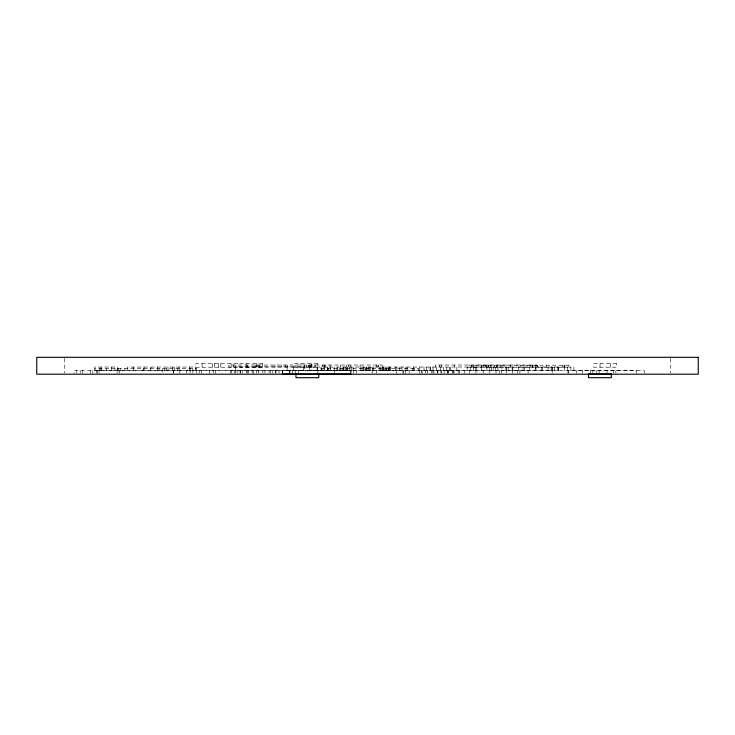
<?xml version="1.0" encoding="UTF-8"?>
<svg xmlns="http://www.w3.org/2000/svg" width="735" height="735" viewBox="0 0 735 735"><rect width="100%" height="100%" fill="white"/><g stroke="black" fill="none" stroke-linecap="round" stroke-linejoin="round"><path stroke-width="0.55" stroke-dasharray="3.67 2.76" d="M670.265 358.432L670.265 373.077M644.237 373.334L644.237 370.716L94.751 370.716L94.751 367.041L117.536 367.041L117.536 370.716M636.685 373.288L636.685 370.532L567.962 370.532L567.962 373.288M615.866 370.716L615.866 373.334M613.284 370.532L613.284 373.288M610.335 363.549L610.335 367.224M607.037 370.532L607.037 373.288M600.045 363.549L600.045 367.224M599.117 370.532L599.117 373.288M596.746 370.532L596.746 373.288M592.869 370.532L592.869 373.288M590.499 370.532L590.499 373.288M582.579 370.532L582.579 373.288M576.332 370.532L576.332 373.288M573.86 370.716L573.86 367.041L228.87 367.041L228.87 365.019L382.411 365.019L382.411 367.041M570.847 367.041L570.847 370.716M568.669 370.716L568.669 373.334M567.613 367.041L567.613 370.716M564.7 365.203L564.7 367.224M564.599 367.041L564.599 370.716M564.443 365.203L564.443 367.224M562.9 365.203L562.9 367.224M558.775 367.041L558.775 370.716M558.278 367.041L558.278 370.716M557.323 367.041L557.323 370.716M554.309 367.041L554.309 370.716M552.527 367.041L552.527 370.716M552.187 373.288L552.187 370.532L307.8 370.532L307.8 373.288M552.031 367.041L552.031 370.716M551.075 367.041L551.075 370.716M548.062 367.041L548.062 370.716M546.518 365.203L546.518 367.224M542.237 367.041L542.237 370.716M541.741 367.041L541.741 370.716M537.267 365.203L537.267 367.224M536.936 367.041L536.936 365.019L435.295 365.019L435.295 367.041M535.99 367.041L535.99 370.716M535.493 367.041L535.493 370.716M535.154 365.203L535.209 367.224M532.884 365.203L532.884 367.224M532.746 365.019L532.746 367.041M530.909 365.019L530.909 367.041M529.384 367.041L529.384 370.716M528.107 370.716L528.107 373.334M527.059 365.203L527.059 367.224M524.68 367.041L524.68 370.716M523.136 367.041L523.136 370.716M520.894 365.019L520.894 367.041M519.902 370.716L519.902 373.334M518.432 367.041L518.432 370.716M517.321 370.532L517.321 373.288M512.846 367.041L512.846 370.716M512.552 370.532L512.571 373.334M512.13 367.041L512.13 370.716M510.687 365.203L510.687 367.224M508.142 367.041L508.142 370.716M506.599 367.041L506.599 370.716M506.305 370.532L506.305 373.288M505.882 367.041L505.882 370.716M502.005 365.203L501.895 370.716M501.637 370.532L501.637 373.288M500.673 365.019L500.673 367.041M499.726 370.716L499.726 373.334M497.953 367.041L497.953 370.716M497.016 365.203L497.016 367.224M496.722 365.019L496.786 367.224M496.015 370.532L496.015 373.288M495.592 367.041L495.592 370.716M494.627 365.203L494.627 367.224M493.13 367.041L493.13 370.716M491.706 367.041L491.706 370.716M490.741 365.203L490.741 367.224M489.767 370.532L489.767 373.288M489.345 367.041L489.345 370.716M488.463 365.019L488.463 367.041M488.049 365.019L488.049 367.041M486.882 367.041L486.882 370.716M486.616 365.019L486.616 367.041M485.587 365.019L485.66 367.041M483.832 365.019L483.832 367.041M483.465 370.532L483.465 373.288M481.838 365.019L481.903 367.041M481.6 365.203L481.6 367.224M481.416 367.041L481.416 370.716M476.592 367.041L476.592 370.716M476.041 365.019L476.041 367.041M475.986 370.532L475.986 373.288M475.168 367.041L475.168 370.716M473.744 365.203L473.744 367.224M473.413 367.041L473.413 370.716M471.916 365.203L471.916 367.224M471.457 365.019L471.457 367.041M470.345 367.041L470.345 370.716M469.738 370.532L469.738 373.288M467.166 367.041L467.166 370.716M464.437 370.532L464.437 373.288M459.448 370.532L459.448 373.288M458.19 370.532L458.19 373.288M456.876 367.041L456.876 370.716M454.294 365.019L454.294 367.041M454.01 370.532L454.01 373.288M453.201 370.532L453.201 373.288M452.53 370.716L452.53 373.334M450.628 367.041L450.693 373.334M449.535 367.041L449.535 370.716M448.598 370.532L448.598 373.288M447.9 370.532L447.9 373.288M447.762 370.532L447.762 373.288M446.834 367.041L446.834 370.716M444.096 370.532L444.096 373.288M443.288 367.041L443.288 370.716M441.652 370.532L441.652 373.288M441.322 365.019L441.322 367.041M440.926 370.532L440.926 373.288M440.587 367.041L440.587 370.716M439.502 365.019L439.502 367.041M437.849 370.532L437.849 373.288M437.472 370.532L437.472 373.288M436.296 367.041L436.296 370.716M433.926 370.716L433.926 373.334M432.998 367.041L432.998 370.716M432.915 370.532L432.915 373.288M431.224 370.532L431.224 373.288M430.297 367.041L430.297 370.716M430.048 367.041L430.048 370.716M427.559 370.532L427.559 373.288M426.75 367.041L426.75 370.716M425.675 370.532L425.675 373.288M424.049 367.041L424.049 370.716M422.111 370.532L422.111 373.288M421.311 370.532L421.311 373.288M419.758 367.041L419.758 370.716M419.428 370.532L419.428 373.288M418.711 370.532L418.711 368.511L317.061 368.511L317.061 370.532M414.476 368.511L414.476 370.532M413.511 367.041L413.401 370.716M412.62 368.511L412.62 370.532M409.138 370.532L409.138 373.288M407.153 367.041L407.153 370.716M405.867 367.041L405.867 370.716M405.444 370.716L405.444 373.334M403.772 370.716L403.772 373.334M402.89 370.532L402.89 373.288M401.962 367.041L401.962 370.716M399.619 367.041L399.619 370.716M396.863 367.041L396.863 370.716M396.431 370.716L396.431 373.334M395.715 367.041L395.715 370.716M390.616 367.041L390.616 370.716M389.816 367.041L389.816 370.716M389.329 367.041L389.329 370.716M388.898 367.041L388.898 370.716M388.209 368.511L388.209 370.532M386.821 367.041L386.821 370.716M386.573 368.511L386.573 370.532M385.425 367.041L385.425 370.716M384.304 368.511L384.304 370.532M383.569 367.041L383.569 370.716M383.082 367.041L383.082 370.716M382.65 367.041L382.65 370.716M381.006 368.511L381.006 370.532M380.574 367.041L380.574 370.716M379.177 367.041L379.177 370.716M378.222 365.019L378.222 367.041M377.974 365.019L377.974 367.041M376.522 370.532L376.522 373.288M376.421 365.019L376.421 367.041M373.279 367.041L373.279 370.716M372.36 367.041L372.36 370.716M372.204 370.532L372.204 373.288M370.284 367.041L370.284 370.716M369.769 367.041L369.769 370.716M368.308 367.041L368.308 370.716M367.031 367.041L367.031 370.716M366.443 367.041L366.443 370.716M366.113 367.041L366.113 370.716M365.35 368.511L365.35 370.532M364.036 367.041L364.036 370.716M363.522 367.041L363.522 370.716M362.061 367.041L362.061 370.716M360.196 367.041L360.196 370.716M360.04 365.019L360.04 367.041M356.714 370.716L356.714 373.334M353.388 370.532L353.388 373.288M353.232 367.041L353.232 370.716M351.771 367.041L351.771 370.716M351.064 373.104L351.064 370.348L282.341 370.348L282.341 373.104M350.788 365.019L350.788 367.041M350.338 370.716L350.338 373.334M349.906 367.041L349.906 370.716M348.684 365.019L348.73 367.041M347.186 367.041L347.186 370.716M346.984 367.041L346.984 370.716M346.874 368.511L346.874 370.532M346.406 365.019L346.406 367.041M345.523 367.041L345.523 370.716M343.98 367.041L343.98 370.716M343.658 367.041L343.658 370.716M342.795 368.511L342.795 370.532M340.939 367.041L340.939 370.716M340.59 365.019L340.59 367.041M340.424 368.511L340.424 370.532M339.248 368.511L339.248 370.532M337.733 367.041L337.733 370.716M336.924 368.511L336.924 370.532M334.563 370.716L334.563 373.334M334.149 367.041L334.149 370.716M330.649 367.041L330.649 370.716M330.006 365.019L330.006 367.041M328.251 368.511L328.251 370.532M327.902 367.041L327.902 370.716M327.442 367.041L327.442 370.716M325.844 365.019L325.844 367.041M324.401 367.041L324.401 370.716M324.218 365.019L324.218 367.041M324.016 365.019L324.016 367.041M323.088 368.511L323.088 370.532M322.334 365.019L322.334 367.041M321.269 368.511L321.269 370.532M321.195 367.041L321.195 370.716M317.796 370.716L317.796 373.334M317.612 367.041L317.612 370.716M315.535 365.019L315.535 367.041M314.736 365.019L314.736 367.041M311.704 365.019L311.704 367.041M311.254 363.549L311.364 370.716M310.547 365.019L310.547 367.041M310.317 365.019L310.317 367.041M309.848 367.041L309.848 370.716M309.352 365.019L309.352 367.041M308.893 365.019L308.893 367.041M308.149 365.019L308.149 367.041M306.486 365.019L306.486 367.041M304.272 365.019L304.272 367.041M303.601 367.041L303.601 370.716M300.964 363.549L300.964 367.224M298.722 370.532L298.722 373.288M295.571 370.532L295.571 373.288M295.121 365.019L295.121 367.041M293.311 367.041L293.311 370.716M292.475 370.532L292.475 373.288M289.884 370.716L289.884 373.334M289.324 370.532L289.314 373.334M287.266 365.019L287.266 367.041M287.063 367.041L287.063 370.716M285.446 365.019L285.446 367.041M282.185 370.532L282.185 373.288M281.275 365.019L281.275 367.041M279.034 370.532L279.034 373.288M275.937 370.532L275.937 373.288M275.303 370.532L275.303 373.288M274.908 365.019L274.908 367.041M272.786 370.532L272.786 373.288M270.37 370.532L270.37 373.288M269.056 370.532L269.056 373.288M264.958 370.532L264.958 373.288M262.836 370.532L262.836 373.288M262.175 365.019L262.175 367.041M259.152 365.019L259.152 367.041M257.985 365.019L257.985 367.041M256.901 365.019L256.901 367.041M256.588 370.532L256.588 373.288M256.386 363.549L256.386 367.224M255.238 365.019L255.238 367.041M253.667 370.532L253.667 373.288M252.518 370.532L252.518 373.288M248.421 370.532L248.421 373.288M247.419 370.532L247.419 373.288M247.3 365.019L247.3 367.041M246.298 370.532L246.298 373.288M246.096 363.549L246.096 367.224M242.173 370.532L242.173 373.288M240.584 370.716L240.584 373.334M240.051 370.532L240.051 373.288M237.129 370.532L237.129 373.288M235.724 370.532L235.724 366.857L304.446 366.857L304.446 370.532L73.959 370.532L73.959 373.288M235.549 370.716L235.549 373.334M235.053 365.019L235.053 367.041M234.208 370.716L234.208 373.334M233.188 365.019L233.188 367.041M231.093 363.549L231.093 367.224M231.112 370.532L231.112 373.288M230.882 370.532L230.882 373.288M220.803 363.549L220.803 367.224M218.607 363.549L218.607 367.224M215.686 370.532L215.686 373.288M214.556 363.549L214.556 367.224M213.609 370.716L213.609 373.334M212.36 363.549L212.36 367.224M209.438 370.532L209.438 373.288M202.07 363.549L202.07 367.224M201.647 370.532L201.647 373.288M199.148 370.532L199.148 373.288M196.732 370.532L196.732 368.511L95.081 368.511L95.081 370.532M196.355 370.532L196.355 373.288M195.611 370.716L195.611 367.041L151.493 367.041L151.493 370.716M192.901 370.532L192.901 373.288M192.487 368.511L192.487 370.532M190.631 368.511L190.631 370.532M190.108 370.532L190.108 373.288M189.364 367.041L189.364 370.716M186.534 370.532L186.534 373.288M179.818 370.532L179.818 373.288M179.074 367.041L179.074 370.716M177.631 368.511L177.631 370.532M174.278 367.041L174.278 370.716M173.745 370.716L173.745 373.334M173.57 370.532L173.57 373.288M172.826 367.041L172.826 370.716M168.03 367.041L168.03 370.716M166.229 368.511L166.229 370.532M164.585 368.511L164.585 370.532M162.325 368.511L162.389 373.288M159.026 368.511L159.026 370.532M157.74 367.041L157.74 370.716M150.252 370.716L150.252 367.041L127.467 367.041L127.467 370.716M144.005 367.041L144.005 370.716M143.362 368.511L143.362 370.532M133.715 367.041L133.715 370.716M124.895 368.511L124.895 370.532M120.816 368.511L120.816 370.532M119.419 370.716L119.419 373.334M118.445 368.511L118.445 370.532M117.811 370.532L117.811 373.288M117.269 368.511L117.269 370.532M114.945 368.511L114.945 370.532M111.288 367.041L111.288 370.716M106.272 368.511L106.272 370.532M101.099 368.511L101.099 370.532M100.998 367.041L100.998 370.716M99.289 368.511L99.289 370.532M99.078 370.532L99.078 373.288M97.479 370.716L97.479 373.334M96.744 370.532L96.744 373.288M92.831 370.532L92.831 373.288M90.497 370.532L90.497 373.288M82.54 370.532L82.54 373.288M80.207 370.532L80.207 373.288M76.293 370.532L76.293 373.288M64.735 358.432L64.735 373.077M237.341 363.549L195.822 363.549L195.822 367.224L237.341 367.224L237.341 363.549M262.634 363.549L239.849 363.549L239.849 367.224L262.634 367.224L262.634 363.549M317.502 363.549L294.717 363.549L294.717 367.224L317.502 367.224L317.502 363.549M616.582 363.549L593.797 363.549L593.797 367.224L616.582 367.224L616.582 363.549M568.89 365.203L467.754 365.203L467.754 367.224L568.89 367.224L568.89 365.203M258.766 373.288L258.766 370.532L258.711 373.288"/><path stroke-width="1.1" d="M282.341 374.023L351.064 374.023M318.751 374.023L318.751 377.698L295.966 377.698L295.966 374.023M698.25 357.302L36.75 357.302L36.75 374.207L698.25 374.207L698.25 357.302M611.272 374.023L588.487 374.023L588.487 377.698L611.272 377.698L611.272 374.023"/></g></svg>
